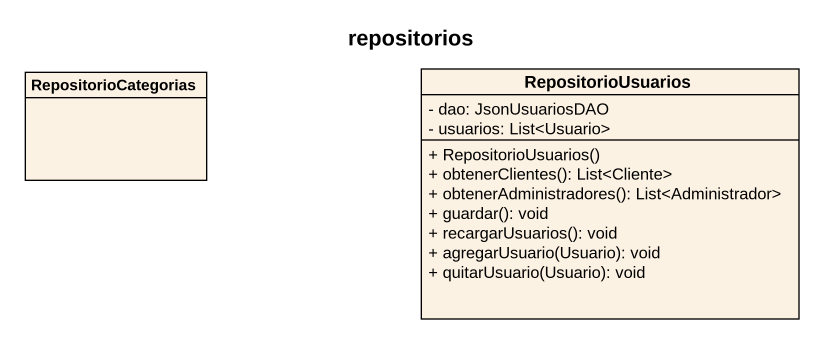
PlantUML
@startuml
title repositorios
hide circle
hide empty members
skinparam classAttributeIconSize 0
class RepositorioUsuarios {
  - dao: JsonUsuariosDAO
  - usuarios: List<Usuario>
  + RepositorioUsuarios()
  + obtenerClientes(): List<Cliente>
  + obtenerAdministradores(): List<Administrador>
  + guardar(): void
  + recargarUsuarios(): void
  + agregarUsuario(Usuario): void
  + quitarUsuario(Usuario): void
}
class RepositorioCategorias
@enduml
